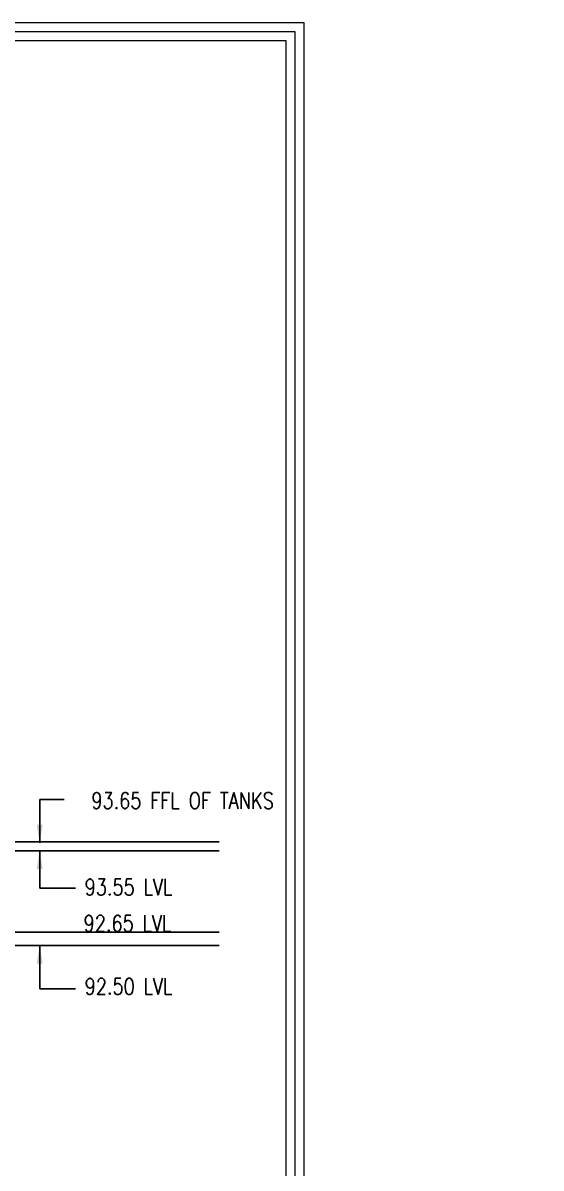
# Model space of a CAD drawing. Header units: millimetres. Extents: x -586673698 to -573385747, y -389867798 to -389752240.
# Drawn here: x -586542333 to -586536583, y -389847240 to -389834537 of the extents above; entities that cross this region are included whole.
import ezdxf
from ezdxf.enums import TextEntityAlignment as Align

# ---------------------------------------------------------------- set-up
doc = ezdxf.new("R2010")
doc.units = ezdxf.units.MM
doc.header["$LTSCALE"] = 100
doc.layers.add('DT-PL-SHAFT', color=230, linetype='Continuous')
doc.layers.add('Layer1', color=7, linetype='Continuous')
doc.layers.add('TBLK FRAME', color=6, linetype='Continuous', lineweight=20)
doc.styles.add('simplex-0.8', font='simplex.shx', dxfattribs={"width": 0.8})
doc.dimstyles.get("Standard").update_dxf_attribs({"dimtxt": 0.18, "dimasz": 0.18, "dimexe": 0.18, "dimexo": 0.0625, "dimgap": 0.09, "dimtad": 0, "dimtih": 1, "dimtoh": 1, "dimdec": 4, "dimzin": 0, "dimdsep": 46, "dimtxsty": 'Standard', "dimcen": 0.09, "dimadec": 0, "dimazin": 0, "dimtfac": 1, "dimtdec": 4, "dimtofl": 0, "dimtmove": 0, "dimatfit": 3, "dimfxl": 0, "dimtolj": 1, "dimtzin": 0, "dimarcsym": 0})

msp = doc.modelspace()

# ---------------------------------------------------------------- linework, layer by layer
for p, q in [((-586566519.8, -389843621.2, -1271), (-586540153.7, -389843621.2, -1271)), ((-586544736.7, -389843721.2, -1271), (-586540153.7, -389843721.2, -1271)), ((-586557269.9, -389844621.2, -1271), (-586540153.7, -389844621.2, -1271)), ((-586557269.9, -389844771.2, -1271), (-586540153.7, -389844771.2, -1271))]:
    msp.add_line(p, q)

# ---------------------------------------------------------------- texts
at = {"layer": 'DT-PL-SHAFT', "color": 140, "lineweight": 15, "char_height": 217.15, "width": 15478.707, "attachment_point": 5, "bg_fill": 2}
for insert in [(-586547964.8, -389839568, -1282.3), (-586544431.2, -389841468, -1282.3)]:
    msp.add_mtext('WL', dxfattribs=dict(at, insert=insert))
at = {"layer": 'Layer1', "color": 6, "style": 'simplex-0.8', "width": 0.8}
for s, p in [('93.65 FFL OF TANKS', (-586539548.8, -389843307.4, -155)), ('93.55 LVL', (-586540672.5, -389844267.1, -155)), ('92.65 LVL', (-586540683.8, -389844669.3, -155)), ('92.50 LVL', (-586540672.5, -389845368.1, -155))]:
    msp.add_text(s, height=179.99, dxfattribs=at).set_placement(p, align=Align.BOTTOM_RIGHT)

# ---------------------------------------------------------------- leaders
for points in [[(-586542146.7, -389843631.2, -1271), (-586542146.7, -389843152.8, -1271), (-586541874.7, -389843152.8, -1271)], [(-586542146.7, -389843721.2, -1271), (-586542146.7, -389844133.8, -1271), (-586541750.2, -389844133.8, -1271)], [(-586542146.7, -389844771.2, -1271), (-586542146.7, -389845249.7, -1271), (-586541750.2, -389845249.7, -1271)]]:
    msp.add_leader(points, dimstyle='Standard', override={"dimasz": 200, "dimgap": 0.09, "dimtad": 0, "dimfxlon": 1})

# ---------------------------------------------------------------- next in the draw order: linework, layer by layer
at = {"layer": 'TBLK FRAME', "lineweight": 20, "elevation": -1271}
for points in [[(-586584922, -389834537), (-586584922, -389866860.5), (-586539212.1, -389866860.5), (-586539212.1, -389834537)], [(-586584822, -389834637.1), (-586584822, -389866760.4), (-586539312.2, -389866760.4), (-586539312.2, -389834637.1)], [(-586584721.9, -389834737.2), (-586584721.9, -389866660.4), (-586539412.2, -389866660.4), (-586539412.2, -389834737.2)]]:
    msp.add_lwpolyline(points, close=True, dxfattribs=at)

doc.saveas('drawing.dxf')
